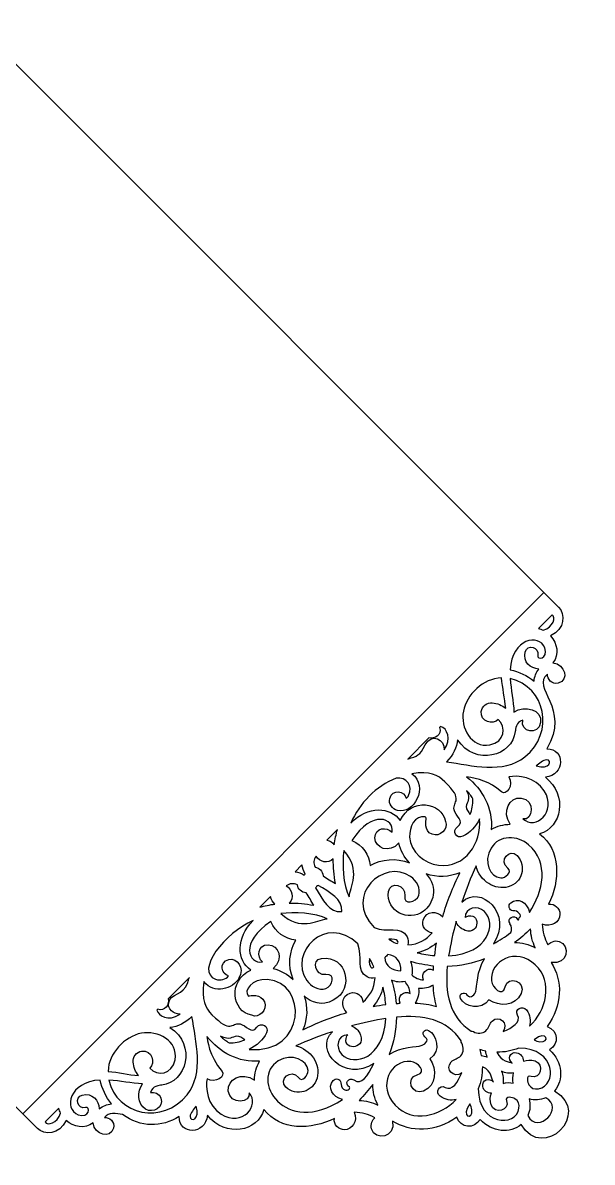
# Model space of a CAD drawing. Header units: millimetres. Extents: x -112 to 112, y -112 to 112.
# Drawn here: x 0 to 112, y -112.1 to 112 of the extents above; entities that cross this region are included whole.
import ezdxf
from ezdxf.lldxf.tags import DXFTag

# ---------------------------------------------------------------- set-up
doc = ezdxf.new("R2010")
doc.units = ezdxf.units.MM
doc.header["$MEASUREMENT"] = 0
doc.layers.add('layer 1', color=7, linetype='Continuous')
tags = doc.linetypes.add('New Line1', pattern=[0.2, 0.1, -0.1]).pattern_tags.tags
tags[6:7] = [DXFTag(74, 4), DXFTag(75, 0), DXFTag(340, '0'), DXFTag(46, 1.0), DXFTag(50, 0.0), DXFTag(44, 0.0), DXFTag(45, 0.0)]
tags[4:5] = [DXFTag(74, 4), DXFTag(75, 0), DXFTag(340, '0'), DXFTag(46, 1.0), DXFTag(50, 0.0), DXFTag(44, 0.0), DXFTag(45, 0.0)]

msp = doc.modelspace()

# ---------------------------------------------------------------- linework, layer by layer
at = {"layer": 'layer 1', "color": 196}
for points, knots in [([(104.6453, -98.0616), (106.4014, -95.9512), (106.2642, -92.3466), (103.6349, -89.9719), (103.6349, -89.9719), (105.6031, -88.8019), (105.3912, -86.1603), (103.1685, -85.3845), (103.1685, -85.3845), (106.2043, -81.3209), (106.2542, -76.272), (103.9543, -72.7846), (103.9543, -72.7846), (107.3143, -73.3907), (107.8557, -69.3822), (105.5158, -68.6338), (105.5158, -68.6338), (104.6527, -68.3594), (103.6225, -68.8658), (103.3306, -69.3024), (103.3306, -69.3024), (102.6471, -68.0451), (102.258, -66.7529), (102.2205, -65.2439), (102.2205, -65.2439), (103.9866, -65.9523), (105.6854, -64.8023), (105.6804, -63.3106), (105.6804, -63.3106), (105.6729, -62.1956), (104.7051, -61.1079), (103.4653, -61.3449), (103.4653, -61.3449), (105.6928, -56.7475), (105.9249, -50.6933), (101.6767, -47.4779), (101.6767, -47.4779), (106.0221, -46.2955), (107.3143, -39.9096), (102.8142, -36.3524), (102.8142, -36.3524), (106.7455, -35.9682), (106.7355, -30.7048), (103.0936, -30.7997), (103.0936, -30.7997), (107.9204, -22.7649), (99.8357, -18.7163), (103.2557, -16.0745), (103.2557, -16.0745), (103.1685, -17.0947), (104.0789, -18.1649), (105.3411, -17.8506), (105.3411, -17.8506), (107.5712, -17.2968), (106.7156, -14.1164), (104.3109, -13.8618), (104.3109, -13.8618), (105.6055, -12.188), (105.1465, -10.0078), (103.8518, -8.5635), (103.8518, -8.5635), (106.7252, -7.213), (106.7609, -4.2435), (105.4134, -2.896), (105.4134, -2.896), (105.4134, -2.896), (0.2281, 102.2897), (0.2281, 102.2897), (0.2281, 102.2897), (0.2281, 102.2897), (0.2289, 102.2904), (0.2289, 102.2904), (0.2289, 102.2904), (0.2289, 102.2904), (-2.8659, 105.3837), (-2.8659, 105.3837), (-2.8659, 105.3837), (-4.2134, 106.7312), (-7.1829, 106.6957), (-8.5334, 103.8221), (-8.5334, 103.8221), (-9.9777, 105.1168), (-12.1579, 105.5757), (-13.8317, 104.2811), (-13.8317, 104.2811), (-14.0862, 106.6858), (-17.2667, 107.5414), (-17.8205, 105.3113), (-17.8205, 105.3113), (-18.1348, 104.0491), (-17.0646, 103.1386), (-16.0444, 103.2259), (-16.0444, 103.2259), (-18.6862, 99.8059), (-22.7348, 107.8906), (-30.7696, 103.0638), (-30.7696, 103.0638), (-30.6748, 106.7057), (-35.9383, 106.7157), (-36.3224, 102.7843), (-36.3224, 102.7843), (-39.8795, 107.2844), (-46.2655, 105.9923), (-47.448, 101.6469), (-47.448, 101.6469), (-50.6633, 105.8951), (-56.7175, 105.663), (-61.315, 103.4355), (-61.315, 103.4355), (-61.0779, 104.6753), (-62.1656, 105.6431), (-63.2806, 105.6506), (-63.2806, 105.6506), (-64.7724, 105.6556), (-65.9224, 103.9568), (-65.2139, 102.1907), (-65.2139, 102.1907), (-66.7231, 102.2282), (-68.0153, 102.6173), (-69.2726, 103.3008), (-69.2726, 103.3008), (-68.836, 103.5927), (-68.3296, 104.6229), (-68.604, 105.4859), (-68.604, 105.4859), (-69.3524, 107.8257), (-73.3611, 107.2845), (-72.7548, 103.9243), (-72.7548, 103.9243), (-76.2422, 106.2242), (-81.2911, 106.1743), (-85.3547, 103.1385), (-85.3547, 103.1385), (-86.1305, 105.3612), (-88.7722, 105.5731), (-89.9421, 103.605), (-89.9421, 103.605), (-92.3169, 106.2343), (-95.9214, 106.3714), (-98.0318, 104.6153), (-98.0318, 104.6153), (-102.3907, 112.0051), (-112.0363, 102.3859), (-104.6298, 98.0173), (-104.6298, 98.0173), (-106.3859, 95.9069), (-106.2487, 92.3023), (-103.617, 89.9301), (-103.617, 89.9301), (-105.5852, 88.7601), (-105.3757, 86.1158), (-103.1507, 85.3425), (-103.1507, 85.3425), (-106.1889, 81.2765), (-106.2364, 76.23), (-103.9389, 72.7402), (-103.9389, 72.7402), (-107.299, 73.3463), (-107.8378, 69.3402), (-105.5005, 68.5894), (-105.5005, 68.5894), (-104.6374, 68.3149), (-103.6047, 68.8239), (-103.3154, 69.2579), (-103.3154, 69.2579), (-102.6295, 68.0032), (-102.2402, 66.7111), (-102.2027, 65.2019), (-102.2027, 65.2019), (-103.9688, 65.9103), (-105.6676, 64.7604), (-105.6627, 63.2686), (-105.6627, 63.2686), (-105.6577, 62.151), (-104.6899, 61.0634), (-103.45, 61.3005), (-103.45, 61.3005), (-105.6776, 56.7031), (-105.9071, 50.6513), (-101.6615, 47.4334), (-101.6615, 47.4334), (-106.0045, 46.2535), (-107.299, 39.865), (-102.799, 36.3079), (-102.799, 36.3079), (-106.7279, 35.9263), (-106.7203, 30.6604), (-103.0784, 30.7551), (-103.0784, 30.7551), (-105.1863, 27.2453), (-105.2561, 23.1643), (-102.6668, 19.6172), (-102.6668, 19.6172), (-102.3749, 18.3874), (-102.2252, 16.8157), (-103.238, 16.0326), (-103.238, 16.0326), (-103.1533, 17.0503), (-104.0613, 18.1229), (-105.3259, 17.8061), (-105.3259, 17.8061), (-107.5534, 17.2548), (-106.7003, 14.0718), (-104.2957, 13.8174), (-104.2957, 13.8174), (-105.5904, 12.1436), (-105.1313, 9.9634), (-103.8341, 8.5216), (-103.8341, 8.5216), (-106.7106, 7.1693), (-106.743, 4.1957), (-105.3907, 2.8491), (-105.3907, 2.8491), (-105.3907, 2.8491), (-102.3019, -0.2401), (-102.3019, -0.2401), (-102.3019, -0.2401), (-102.3019, -0.2401), (-102.3016, -0.2399), (-102.3016, -0.2399), (-102.3016, -0.2399), (-102.3016, -0.2399), (2.8789, -105.4203), (2.8789, -105.4203), (2.8789, -105.4203), (4.2255, -106.7725), (7.1989, -106.7405), (8.5514, -103.8638), (8.5514, -103.8638), (9.9932, -105.1609), (12.1734, -105.6199), (13.8472, -104.3253), (13.8472, -104.3253), (14.1016, -106.7301), (17.2846, -107.5831), (17.8359, -105.3556), (17.8359, -105.3556), (18.1527, -104.0908), (17.0801, -103.1828), (16.0624, -103.2677), (16.0624, -103.2677), (16.8455, -102.2549), (18.4172, -102.4045), (19.647, -102.6964), (19.647, -102.6964), (23.1941, -105.2858), (27.2752, -105.2159), (30.7849, -103.108), (30.7849, -103.108), (30.6902, -106.75), (35.9561, -106.7575), (36.3377, -102.8286), (36.3377, -102.8286), (39.8948, -107.3286), (46.2833, -106.0341), (47.4632, -101.6911), (47.4632, -101.6911), (50.6811, -105.9367), (56.7329, -105.7073), (61.3303, -103.4796), (61.3303, -103.4796), (61.0932, -104.7194), (62.181, -105.6872), (63.2984, -105.6923), (63.2984, -105.6923), (64.79, -105.6972), (65.9402, -103.9985), (65.2317, -102.2324), (65.2317, -102.2324), (66.7409, -102.2698), (68.033, -102.659), (69.2877, -103.3449), (69.2877, -103.3449), (68.8538, -103.6343), (68.3447, -104.667), (68.6192, -105.5302), (68.6192, -105.5302), (69.37, -107.8676), (73.3763, -107.3288), (72.77, -103.9686), (72.77, -103.9686), (76.2598, -106.2661), (81.3063, -106.2186), (85.3722, -103.1803), (85.3722, -103.1803), (86.1455, -105.4054), (88.7897, -105.6149), (89.9597, -103.6468), (89.9597, -103.6468), (92.3319, -106.2785), (95.9366, -106.4157), (98.0469, -104.6596), (98.0469, -104.6596), (102.4157, -112.066), (112.0354, -102.4206), (104.6453, -98.0616)], [0, 0, 0, 0, 0.01333333, 0.01333333, 0.01333333, 0.01333333, 0.02666667, 0.02666667, 0.02666667, 0.02666667, 0.04, 0.04, 0.04, 0.04, 0.05333333, 0.05333333, 0.05333333, 0.05333333, 0.06666667, 0.06666667, 0.06666667, 0.06666667, 0.08, 0.08, 0.08, 0.08, 0.09333333, 0.09333333, 0.09333333, 0.09333333, 0.10666667, 0.10666667, 0.10666667, 0.10666667, 0.12, 0.12, 0.12, 0.12, 0.13333333, 0.13333333, 0.13333333, 0.13333333, 0.14666667, 0.14666667, 0.14666667, 0.14666667, 0.16, 0.16, 0.16, 0.16, 0.17333333, 0.17333333, 0.17333333, 0.17333333, 0.18666667, 0.18666667, 0.18666667, 0.18666667, 0.2, 0.2, 0.2, 0.2, 0.21333333, 0.21333333, 0.21333333, 0.21333333, 0.22666667, 0.22666667, 0.22666667, 0.22666667, 0.24, 0.24, 0.24, 0.24, 0.25333333, 0.25333333, 0.25333333, 0.25333333, 0.26666667, 0.26666667, 0.26666667, 0.26666667, 0.28, 0.28, 0.28, 0.28, 0.29333333, 0.29333333, 0.29333333, 0.29333333, 0.30666667, 0.30666667, 0.30666667, 0.30666667, 0.32, 0.32, 0.32, 0.32, 0.33333333, 0.33333333, 0.33333333, 0.33333333, 0.34666667, 0.34666667, 0.34666667, 0.34666667, 0.36, 0.36, 0.36, 0.36, 0.37333333, 0.37333333, 0.37333333, 0.37333333, 0.38666667, 0.38666667, 0.38666667, 0.38666667, 0.4, 0.4, 0.4, 0.4, 0.41333333, 0.41333333, 0.41333333, 0.41333333, 0.42666667, 0.42666667, 0.42666667, 0.42666667, 0.44, 0.44, 0.44, 0.44, 0.45333333, 0.45333333, 0.45333333, 0.45333333, 0.46666667, 0.46666667, 0.46666667, 0.46666667, 0.48, 0.48, 0.48, 0.48, 0.49333333, 0.49333333, 0.49333333, 0.49333333, 0.50666667, 0.50666667, 0.50666667, 0.50666667, 0.52, 0.52, 0.52, 0.52, 0.53333333, 0.53333333, 0.53333333, 0.53333333, 0.54666667, 0.54666667, 0.54666667, 0.54666667, 0.56, 0.56, 0.56, 0.56, 0.57333333, 0.57333333, 0.57333333, 0.57333333, 0.58666667, 0.58666667, 0.58666667, 0.58666667, 0.6, 0.6, 0.6, 0.6, 0.61333333, 0.61333333, 0.61333333, 0.61333333, 0.62666667, 0.62666667, 0.62666667, 0.62666667, 0.64, 0.64, 0.64, 0.64, 0.65333333, 0.65333333, 0.65333333, 0.65333333, 0.66666667, 0.66666667, 0.66666667, 0.66666667, 0.68, 0.68, 0.68, 0.68, 0.69333333, 0.69333333, 0.69333333, 0.69333333, 0.70666667, 0.70666667, 0.70666667, 0.70666667, 0.72, 0.72, 0.72, 0.72, 0.73333333, 0.73333333, 0.73333333, 0.73333333, 0.74666667, 0.74666667, 0.74666667, 0.74666667, 0.76, 0.76, 0.76, 0.76, 0.77333333, 0.77333333, 0.77333333, 0.77333333, 0.78666667, 0.78666667, 0.78666667, 0.78666667, 0.8, 0.8, 0.8, 0.8, 0.81333333, 0.81333333, 0.81333333, 0.81333333, 0.82666667, 0.82666667, 0.82666667, 0.82666667, 0.84, 0.84, 0.84, 0.84, 0.85333333, 0.85333333, 0.85333333, 0.85333333, 0.86666667, 0.86666667, 0.86666667, 0.86666667, 0.88, 0.88, 0.88, 0.88, 0.89333333, 0.89333333, 0.89333333, 0.89333333, 0.90666667, 0.90666667, 0.90666667, 0.90666667, 0.92, 0.92, 0.92, 0.92, 0.93333333, 0.93333333, 0.93333333, 0.93333333, 0.94666667, 0.94666667, 0.94666667, 0.94666667, 0.96, 0.96, 0.96, 0.96, 0.97333333, 0.97333333, 0.97333333, 0.97333333, 1, 1, 1, 1]), ([(104.1464, -4.4024), (104.9428, -4.9091), (104.4007, -6.7852), (102.4078, -7.4581), (102.4078, -7.4581), (102.096, -7.3009), (101.7716, -7.1863), (101.4449, -7.104), (101.4449, -7.104), (101.4449, -7.104), (104.1464, -4.4024), (104.1464, -4.4024)], [0, 0, 0, 0, 0.25, 0.25, 0.25, 0.25, 0.5, 0.5, 0.5, 0.5, 1, 1, 1, 1]), ([(102.7046, -10.928), (103.5203, -13.0857), (101.0183, -13.4724), (101.3102, -12.3623), (101.3102, -12.3623), (101.7267, -10.7784), (99.2473, -10.1248), (98.8506, -11.7188), (98.8506, -11.7188), (98.3491, -13.7268), (99.8808, -14.9841), (101.5472, -15.0788), (101.5472, -15.0788), (100.9735, -15.7574), (100.6941, -16.5856), (100.6017, -17.4811), (100.6017, -17.4811), (99.2149, -16.3635), (97.5934, -15.5852), (95.8971, -15.226), (95.8971, -15.226), (96.2099, -9.0966), (101.6011, -8.0046), (102.7046, -10.928)], [0, 0, 0, 0, 0.14285714, 0.14285714, 0.14285714, 0.14285714, 0.28571429, 0.28571429, 0.28571429, 0.28571429, 0.42857143, 0.42857143, 0.42857143, 0.42857143, 0.57142857, 0.57142857, 0.57142857, 0.57142857, 0.71428571, 0.71428571, 0.71428571, 0.71428571, 1, 1, 1, 1]), ([(98.7957, -32.3436), (94.4603, -35.781), (88.3662, -34.0074), (83.377, -33.3089), (83.377, -33.3089), (84.7016, -32.0492), (85.4076, -30.4702), (85.5398, -28.976), (85.5398, -28.976), (88.9948, -34.2669), (96.3711, -32.2437), (96.8774, -27.337), (96.8774, -27.337), (97.0047, -26.9604), (96.9423, -25.4711), (98.3741, -25.1568), (98.3741, -25.1568), (97.797, -27.5019), (101.4671, -28.277), (101.8839, -25.5685), (101.8839, -25.5685), (102.2326, -23.128), (98.7645, -22.0193), (96.643, -23.5952), (96.643, -23.5952), (96.5507, -21.3825), (96.0469, -19.1923), (95.912, -16.9722), (95.912, -16.9722), (102.8587, -18.492), (104.7312, -27.6352), (98.7957, -32.3436)], [0, 0, 0, 0, 0.11111111, 0.11111111, 0.11111111, 0.11111111, 0.22222222, 0.22222222, 0.22222222, 0.22222222, 0.33333333, 0.33333333, 0.33333333, 0.33333333, 0.44444444, 0.44444444, 0.44444444, 0.44444444, 0.55555556, 0.55555556, 0.55555556, 0.55555556, 0.66666667, 0.66666667, 0.66666667, 0.66666667, 0.77777778, 0.77777778, 0.77777778, 0.77777778, 1, 1, 1, 1]), ([(94.1809, -16.8076), (94.3879, -18.8108), (94.847, -20.8063), (95.0165, -22.802), (95.0165, -22.802), (94.2856, -22.2109), (93.3802, -21.8193), (92.3624, -21.7244), (92.3624, -21.7244), (91.4045, -21.6347), (90.3419, -22.373), (90.207, -23.4106), (90.207, -23.4106), (89.9452, -25.4486), (92.542, -26.1795), (93.5497, -25.0021), (93.5497, -25.0021), (95.211, -26.4788), (94.8368, -29.4323), (91.9033, -29.9812), (91.9033, -29.9812), (88.1791, -30.6772), (86.0638, -26.5363), (86.6873, -23.3582), (86.6873, -23.3582), (87.3199, -20.1768), (90.551, -16.8998), (94.1809, -16.8076)], [0, 0, 0, 0, 0.125, 0.125, 0.125, 0.125, 0.25, 0.25, 0.25, 0.25, 0.375, 0.375, 0.375, 0.375, 0.5, 0.5, 0.5, 0.5, 0.625, 0.625, 0.625, 0.625, 0.75, 0.75, 0.75, 0.75, 1, 1, 1, 1]), ([(81.9876, -26.5612), (81.9876, -26.5612), (82.1722, -26.3766), (82.1722, -26.3766), (82.1722, -26.3766), (83.5691, -26.6859), (84.3399, -28.8636), (82.918, -30.9941), (82.918, -30.9941), (83.0331, -28.9123), (80.4591, -27.5697), (79.1937, -29.9937), (79.1937, -29.9937), (78.0245, -32.2333), (77.6734, -32.1182), (75.7489, -32.8001), (75.7489, -32.8001), (75.7489, -32.8001), (79.9097, -28.6393), (79.9097, -28.6393), (79.9097, -28.6393), (81.0246, -28.9099), (82.5014, -28.0244), (81.9876, -26.5612)], [0, 0, 0, 0, 0.14285714, 0.14285714, 0.14285714, 0.14285714, 0.28571429, 0.28571429, 0.28571429, 0.28571429, 0.42857143, 0.42857143, 0.42857143, 0.42857143, 0.57142857, 0.57142857, 0.57142857, 0.57142857, 0.71428571, 0.71428571, 0.71428571, 0.71428571, 1, 1, 1, 1]), ([(103.0538, -32.9446), (104.2511, -32.9346), (103.7148, -34.9926), (101.0007, -34.1445), (101.0007, -34.1445), (101.5671, -33.6981), (102.3752, -32.9497), (103.0538, -32.9446)], [0, 0, 0, 0, 0.33333333, 0.33333333, 0.33333333, 0.33333333, 1, 1, 1, 1]), ([(73.4689, -36.5368), (75.457, -36.2699), (76.8913, -38.1133), (75.9109, -39.9418), (75.9109, -39.9418), (75.7787, -40.1938), (75.629, -40.3584), (75.417, -40.5006), (75.417, -40.5006), (75.1824, -39.1437), (72.7054, -38.5225), (72.199, -40.5256), (72.199, -40.5256), (71.9221, -41.6057), (72.7005, -42.6184), (73.7256, -42.8953), (73.7256, -42.8953), (76.9077, -43.7462), (79.9631, -38.1918), (76.5394, -35.6662), (76.5394, -35.6662), (80.1589, -35.0949), (81.6956, -35.9131), (83.0451, -37.2477), (83.0451, -37.2477), (86.8942, -41.0468), (84.5592, -40.952), (84.8636, -42.7631), (84.8636, -42.7631), (85.0558, -43.9131), (87.0663, -45.0456), (85.5147, -46.0882), (85.5147, -46.0882), (84.3547, -46.8691), (85.3301, -48.6077), (86.5873, -47.9791), (86.5873, -47.9791), (87.9993, -47.2707), (89.1742, -46.0259), (89.8802, -44.5716), (89.8802, -44.5716), (90.2742, -49.2713), (87.1287, -54.2728), (81.7805, -53.6591), (81.7805, -53.6591), (79.0141, -53.3374), (76.3051, -51.0424), (76.118, -48.1462), (76.118, -48.1462), (75.9907, -46.1281), (77.1482, -43.8482), (79.1888, -44.1325), (79.1888, -44.1325), (79.2511, -44.2547), (79.3035, -44.3222), (79.3908, -44.4144), (79.3908, -44.4144), (79.4067, -44.8976), (78.7947, -46.8776), (80.5334, -47.5874), (80.5334, -47.5874), (82.0426, -48.2035), (83.8685, -46.5072), (83.1476, -45.068), (83.1476, -45.068), (82.4815, -41.1615), (76.3009, -40.2987), (74.2746, -44.8909), (74.2746, -44.8909), (72.3887, -42.102), (67.891, -41.8999), (64.5385, -45.3674), (64.5385, -45.3674), (66.2184, -41.4298), (69.5454, -38.1265), (73.4689, -36.5368)], [0, 0, 0, 0, 0.05, 0.05, 0.05, 0.05, 0.1, 0.1, 0.1, 0.1, 0.15, 0.15, 0.15, 0.15, 0.2, 0.2, 0.2, 0.2, 0.25, 0.25, 0.25, 0.25, 0.3, 0.3, 0.3, 0.3, 0.35, 0.35, 0.35, 0.35, 0.4, 0.4, 0.4, 0.4, 0.45, 0.45, 0.45, 0.45, 0.5, 0.5, 0.5, 0.5, 0.55, 0.55, 0.55, 0.55, 0.6, 0.6, 0.6, 0.6, 0.65, 0.65, 0.65, 0.65, 0.7, 0.7, 0.7, 0.7, 0.75, 0.75, 0.75, 0.75, 0.8, 0.8, 0.8, 0.8, 0.85, 0.85, 0.85, 0.85, 0.9, 0.9, 0.9, 0.9, 1, 1, 1, 1]), ([(102.6073, -39.0238), (105.1642, -43.212), (100.8562, -46.8267), (98.4041, -44.5341), (98.4041, -44.5341), (100.4097, -45.0281), (100.8811, -40.7749), (98.0525, -40.4456), (98.0525, -40.4456), (95.7749, -40.1787), (94.1784, -43.1472), (95.9022, -45.6094), (95.9022, -45.6094), (94.595, -45.6343), (93.3103, -45.951), (92.1779, -46.6095), (92.1779, -46.6095), (92.5022, -42.4836), (90.4667, -38.7368), (87.3335, -36.2623), (87.3335, -36.2623), (89.5433, -36.5982), (91.8213, -37.1705), (94.1809, -39.2332), (94.1809, -39.2332), (95.1039, -40.0365), (96.6456, -37.9261), (95.6328, -36.2897), (95.6328, -36.2897), (97.2716, -35.9231), (100.926, -36.27), (102.6073, -39.0238)], [0, 0, 0, 0, 0.11111111, 0.11111111, 0.11111111, 0.11111111, 0.22222222, 0.22222222, 0.22222222, 0.22222222, 0.33333333, 0.33333333, 0.33333333, 0.33333333, 0.44444444, 0.44444444, 0.44444444, 0.44444444, 0.55555556, 0.55555556, 0.55555556, 0.55555556, 0.66666667, 0.66666667, 0.66666667, 0.66666667, 0.77777778, 0.77777778, 0.77777778, 0.77777778, 1, 1, 1, 1]), ([(87.2859, -38.939), (87.7624, -39.4405), (88.1939, -39.9918), (88.5656, -40.6029), (88.5656, -40.6029), (88.5906, -41.7204), (88.4209, -42.7682), (87.9794, -43.6836), (87.9794, -43.6836), (87.6701, -43.1549), (87.2061, -42.6958), (87.2634, -42.1445), (87.2634, -42.1445), (87.3657, -41.1393), (88.174, -40.8099), (87.2859, -38.939)], [0, 0, 0, 0, 0.2, 0.2, 0.2, 0.2, 0.4, 0.4, 0.4, 0.4, 0.6, 0.6, 0.6, 0.6, 1, 1, 1, 1]), ([(68.37, -53.7091), (68.1305, -51.6237), (66.9058, -49.7004), (64.733, -48.8148), (64.733, -48.8148), (68.8191, -42.5437), (73.1645, -44.5044), (72.6581, -47.1511), (72.6581, -47.1511), (71.6753, -46.1084), (69.2856, -46.1632), (69.2905, -48.2986), (69.2905, -48.2986), (69.2954, -50.3091), (72.1218, -51.474), (73.9677, -49.2838), (73.9677, -49.2838), (74.322, -50.7406), (75.0778, -52.1301), (76.1005, -53.1977), (76.1005, -53.1977), (73.404, -52.1376), (70.6201, -52.4719), (68.37, -53.7091)], [0, 0, 0, 0, 0.14285714, 0.14285714, 0.14285714, 0.14285714, 0.28571429, 0.28571429, 0.28571429, 0.28571429, 0.42857143, 0.42857143, 0.42857143, 0.42857143, 0.57142857, 0.57142857, 0.57142857, 0.57142857, 0.71428571, 0.71428571, 0.71428571, 0.71428571, 1, 1, 1, 1]), ([(59.8163, -48.7326), (59.8163, -48.7326), (61.9166, -46.6322), (61.9166, -46.6322), (61.9166, -46.6322), (61.6397, -47.5926), (61.4278, -48.5929), (61.288, -49.6356), (61.288, -49.6356), (60.9513, -49.189), (60.4199, -48.8871), (59.8163, -48.7326)], [0, 0, 0, 0, 0.25, 0.25, 0.25, 0.25, 0.5, 0.5, 0.5, 0.5, 1, 1, 1, 1]), ([(99.5316, -49.633), (103.6001, -53.1529), (102.4053, -58.8528), (99.6987, -62.9413), (99.6987, -62.9413), (99.2897, -60.8858), (97.3214, -59.9155), (95.9968, -61.0555), (95.9968, -61.0555), (95.4679, -61.5095), (95.6226, -62.5671), (96.4283, -62.5997), (96.4283, -62.5997), (96.8999, -62.6171), (97.3713, -62.7393), (97.6781, -63.1259), (97.6781, -63.1259), (98.0273, -63.4553), (98.0323, -63.7595), (97.6831, -64.0389), (97.6831, -64.0389), (97.5858, -64.4405), (97.4661, -64.5303), (97.3214, -64.3009), (97.3214, -64.3009), (97.3214, -64.3009), (97.3214, -64.3009), (97.3189, -64.3033), (97.3189, -64.3033), (96.6854, -63.1659), (95.1463, -64.1312), (95.8721, -65.1516), (95.8721, -65.1516), (95.8672, -65.1516), (95.8646, -65.154), (95.8596, -65.159), (95.8596, -65.159), (96.2762, -65.7302), (96.2637, -66.3513), (95.9943, -66.9052), (95.9943, -66.9052), (94.9242, -67.7557), (93.7942, -68.4817), (92.6193, -69.0928), (92.6193, -69.0928), (96.5308, -63.3354), (90.0424, -57.2562), (86.3806, -60.9431), (86.3806, -60.9431), (87.1863, -58.506), (88.1269, -56.1187), (89.1745, -53.7689), (89.1745, -53.7689), (89.9509, -56.871), (92.9351, -58.6079), (95.4956, -57.9149), (95.4956, -57.9149), (98.2545, -57.1665), (99.1926, -53.8538), (97.2867, -51.7784), (97.2867, -51.7784), (95.8, -50.157), (93.5175, -52.8534), (95.4109, -54.2429), (95.4109, -54.2429), (96.4636, -55.0162), (94.8571, -56.2137), (94.0439, -56.1588), (94.0439, -56.1588), (91.9585, -56.0241), (90.5191, -52.9783), (92.1331, -50.2867), (92.1331, -50.2867), (93.7167, -47.645), (97.3963, -47.7871), (99.5316, -49.633)], [0, 0, 0, 0, 0.05, 0.05, 0.05, 0.05, 0.1, 0.1, 0.1, 0.1, 0.15, 0.15, 0.15, 0.15, 0.2, 0.2, 0.2, 0.2, 0.25, 0.25, 0.25, 0.25, 0.3, 0.3, 0.3, 0.3, 0.35, 0.35, 0.35, 0.35, 0.4, 0.4, 0.4, 0.4, 0.45, 0.45, 0.45, 0.45, 0.5, 0.5, 0.5, 0.5, 0.55, 0.55, 0.55, 0.55, 0.6, 0.6, 0.6, 0.6, 0.65, 0.65, 0.65, 0.65, 0.7, 0.7, 0.7, 0.7, 0.75, 0.75, 0.75, 0.75, 0.8, 0.8, 0.8, 0.8, 0.85, 0.85, 0.85, 0.85, 0.9, 0.9, 0.9, 0.9, 1, 1, 1, 1]), ([(63.1415, -50.7805), (66.7335, -54.7319), (64.3638, -57.9947), (64.2092, -59.8855), (64.2092, -59.8855), (62.9794, -57.6379), (62.8521, -53.3349), (63.1415, -50.7805)], [0, 0, 0, 0, 0.33333333, 0.33333333, 0.33333333, 0.33333333, 1, 1, 1, 1]), ([(55.5931, -55.3953), (55.4758, -55.5276), (55.5132, -55.4901), (55.3835, -55.6049), (55.3835, -55.6049), (54.8247, -55.2656), (54.2161, -55.0461), (53.5975, -54.9513), (53.5975, -54.9513), (53.5975, -54.9513), (54.937, -53.6118), (54.937, -53.6118), (54.937, -53.6118), (55.0344, -54.228), (55.2514, -54.8392), (55.5931, -55.3953)], [0, 0, 0, 0, 0.2, 0.2, 0.2, 0.2, 0.4, 0.4, 0.4, 0.4, 0.6, 0.6, 0.6, 0.6, 1, 1, 1, 1]), ([(61.0885, -52.4045), (61.0735, -54.0259), (61.2232, -55.6524), (61.5175, -57.2539), (61.5175, -57.2539), (60.7043, -56.76), (59.8412, -56.316), (59.0803, -55.7547), (59.0803, -55.7547), (59.0154, -54.8467), (58.3119, -54.1483), (57.5262, -54.041), (57.5262, -54.041), (57.1396, -53.2552), (57.1969, -52.5344), (57.7258, -51.8557), (57.7258, -51.8557), (58.3071, -52.9906), (60.1356, -53.5369), (61.0885, -52.4045)], [0, 0, 0, 0, 0.16666667, 0.16666667, 0.16666667, 0.16666667, 0.33333333, 0.33333333, 0.33333333, 0.33333333, 0.5, 0.5, 0.5, 0.5, 0.66666667, 0.66666667, 0.66666667, 0.66666667, 1, 1, 1, 1]), ([(78.7821, -64.4106), (78.3406, -65.7651), (79.4457, -66.8651), (80.5582, -66.9449), (80.5582, -66.9449), (79.3159, -68.282), (78.0262, -69.2424), (75.7762, -69.3173), (75.7762, -69.3173), (75.9334, -68.8158), (75.8935, -68.2572), (75.6141, -67.7432), (75.6141, -67.7432), (74.3792, -65.4558), (71.7425, -66.9899), (69.1108, -65.9347), (69.1108, -65.9347), (63.0093, -59.5289), (71.0666, -52.2598), (76.3174, -55.8993), (76.3174, -55.8993), (77.425, -56.6677), (78.3979, -58.2391), (77.904, -59.621), (77.904, -59.621), (77.4326, -60.9456), (74.8657, -61.6416), (75.1601, -59.6509), (75.1601, -59.6509), (75.4694, -57.5556), (72.234, -56.7199), (71.962, -58.8129), (71.962, -58.8129), (71.4331, -62.8989), (75.9533, -64.7398), (78.7696, -62.7716), (78.7696, -62.7716), (80.7881, -61.2803), (81.8584, -58.0549), (79.3533, -55.353), (79.3533, -55.353), (81.531, -56.1586), (83.9058, -56.009), (86.0187, -55.1284), (86.0187, -55.1284), (84.6417, -57.8873), (83.4892, -60.806), (82.6187, -63.7968), (82.6187, -63.7968), (81.5294, -62.6281), (79.3906, -62.5358), (78.7821, -64.4106)], [0, 0, 0, 0, 0.07142857, 0.07142857, 0.07142857, 0.07142857, 0.14285714, 0.14285714, 0.14285714, 0.14285714, 0.21428571, 0.21428571, 0.21428571, 0.21428571, 0.28571429, 0.28571429, 0.28571429, 0.28571429, 0.35714286, 0.35714286, 0.35714286, 0.35714286, 0.42857143, 0.42857143, 0.42857143, 0.42857143, 0.5, 0.5, 0.5, 0.5, 0.57142857, 0.57142857, 0.57142857, 0.57142857, 0.64285714, 0.64285714, 0.64285714, 0.64285714, 0.71428571, 0.71428571, 0.71428571, 0.71428571, 0.78571429, 0.78571429, 0.78571429, 0.78571429, 0.85714286, 0.85714286, 0.85714286, 0.85714286, 1, 1, 1, 1]), ([(51.8439, -57.7377), (52.5224, -57.2089), (53.2407, -57.1539), (54.0291, -57.5381), (54.0291, -57.5381), (54.1339, -58.3264), (54.8348, -59.0274), (55.7428, -59.0921), (55.7428, -59.0921), (56.3016, -59.8554), (56.7481, -60.7161), (57.242, -61.5294), (57.242, -61.5294), (55.6405, -61.235), (54.014, -61.0854), (52.3928, -61.1003), (52.3928, -61.1003), (53.5252, -60.1475), (52.9789, -58.319), (51.8439, -57.7377)], [0, 0, 0, 0, 0.16666667, 0.16666667, 0.16666667, 0.16666667, 0.33333333, 0.33333333, 0.33333333, 0.33333333, 0.5, 0.5, 0.5, 0.5, 0.66666667, 0.66666667, 0.66666667, 0.66666667, 1, 1, 1, 1]), ([(57.6111, -58.1269), (57.6809, -58.0272), (57.7034, -58.0147), (57.8058, -57.8176), (57.8058, -57.8176), (58.0027, -57.7154), (58.0127, -57.6954), (58.1151, -57.623), (58.1151, -57.623), (60.3352, -58.995), (63.0692, -60.3171), (62.7474, -62.7592), (62.7474, -62.7592), (60.3053, -63.0809), (58.9832, -60.347), (57.6111, -58.1269)], [0, 0, 0, 0, 0.2, 0.2, 0.2, 0.2, 0.4, 0.4, 0.4, 0.4, 0.6, 0.6, 0.6, 0.6, 1, 1, 1, 1]), ([(49.6238, -61.2999), (48.5835, -61.4371), (47.5832, -61.6491), (46.6228, -61.926), (46.6228, -61.926), (46.6228, -61.926), (48.7182, -59.8306), (48.7182, -59.8306), (48.7182, -59.8306), (48.8754, -60.4318), (49.1772, -60.9632), (49.6238, -61.2999)], [0, 0, 0, 0, 0.25, 0.25, 0.25, 0.25, 0.5, 0.5, 0.5, 0.5, 1, 1, 1, 1]), ([(87.2187, -63.7969), (87.1464, -63.8293), (87.0765, -63.8792), (87.0117, -63.9392), (87.0117, -63.9392), (87.0291, -61.961), (89.4463, -61.4347), (90.8407, -62.7792), (90.8407, -62.7792), (93.2903, -65.144), (91.629, -71.0809), (83.7913, -71.4602), (83.7913, -71.4602), (84.118, -69.3723), (84.7217, -66.7031), (85.2581, -64.6851), (85.2581, -64.6851), (85.49, -65.4559), (86.0589, -66.1194), (87.0641, -66.4761), (87.0641, -66.4761), (90.03, -67.5312), (90.1098, -62.5221), (87.2187, -63.7969)], [0, 0, 0, 0, 0.14285714, 0.14285714, 0.14285714, 0.14285714, 0.28571429, 0.28571429, 0.28571429, 0.28571429, 0.42857143, 0.42857143, 0.42857143, 0.42857143, 0.57142857, 0.57142857, 0.57142857, 0.57142857, 0.71428571, 0.71428571, 0.71428571, 0.71428571, 1, 1, 1, 1]), ([(47.9674, -86.5992), (48.596, -85.342), (46.8547, -84.3692), (46.0765, -85.5266), (46.0765, -85.5266), (45.0313, -87.0806), (43.9012, -85.0675), (42.7514, -84.8755), (42.7514, -84.8755), (40.9403, -84.5711), (41.0326, -86.9085), (37.2335, -83.0594), (37.2335, -83.0594), (35.9064, -81.7124), (35.0807, -80.1733), (35.6545, -76.5512), (35.6545, -76.5512), (37.6183, -79.2195), (41.3746, -77.9205), (42.5318, -75.8952), (42.5318, -75.8952), (43.7664, -73.8481), (42.1742, -71.7852), (40.5137, -72.2107), (40.5137, -72.2107), (38.5081, -72.7196), (39.1317, -75.1941), (40.4863, -75.4312), (40.4863, -75.4312), (40.0423, -76.0897), (38.8473, -76.4514), (37.9395, -76.0921), (37.9395, -76.0921), (33.8032, -74.4513), (39.8157, -66.9117), (45.3532, -64.5526), (45.3532, -64.5526), (41.8882, -67.9027), (42.0904, -72.4003), (44.8792, -74.2863), (44.8792, -74.2863), (40.2912, -76.3106), (41.1455, -82.4915), (45.0538, -83.1618), (45.0538, -83.1618), (46.4956, -83.8801), (48.1919, -82.0542), (47.5733, -80.5475), (47.5733, -80.5475), (46.9123, -78.9234), (44.732, -79.2278), (44.4004, -79.4049), (44.4004, -79.4049), (43.3552, -78.3847), (45.0863, -75.9351), (48.1321, -76.1321), (48.1321, -76.1321), (56.0672, -76.6434), (55.9, -90.8448), (44.56, -89.8918), (44.56, -89.8918), (46.0142, -89.1861), (47.2589, -88.0111), (47.9674, -86.5992)], [0, 0, 0, 0, 0.05882353, 0.05882353, 0.05882353, 0.05882353, 0.11764706, 0.11764706, 0.11764706, 0.11764706, 0.17647059, 0.17647059, 0.17647059, 0.17647059, 0.23529412, 0.23529412, 0.23529412, 0.23529412, 0.29411765, 0.29411765, 0.29411765, 0.29411765, 0.35294118, 0.35294118, 0.35294118, 0.35294118, 0.41176471, 0.41176471, 0.41176471, 0.41176471, 0.47058824, 0.47058824, 0.47058824, 0.47058824, 0.52941176, 0.52941176, 0.52941176, 0.52941176, 0.58823529, 0.58823529, 0.58823529, 0.58823529, 0.64705882, 0.64705882, 0.64705882, 0.64705882, 0.70588235, 0.70588235, 0.70588235, 0.70588235, 0.76470588, 0.76470588, 0.76470588, 0.76470588, 0.82352941, 0.82352941, 0.82352941, 0.82352941, 0.88235294, 0.88235294, 0.88235294, 0.88235294, 1, 1, 1, 1]), ([(48.2842, -69.3048), (46.1489, -69.2999), (46.094, -71.6895), (47.1392, -72.67), (47.1392, -72.67), (44.4976, -73.1764), (42.5269, -68.8308), (48.8031, -64.7449), (48.8031, -64.7449), (49.6886, -66.9177), (51.6119, -68.1424), (53.6949, -68.3845), (53.6949, -68.3845), (52.4626, -70.6245), (52.1209, -73.4058), (53.1835, -76.1149), (53.1835, -76.1149), (52.1159, -75.0923), (50.7289, -74.3339), (49.2696, -73.9822), (49.2696, -73.9822), (51.46, -72.1374), (50.3025, -69.3124), (48.2842, -69.3048)], [0, 0, 0, 0, 0.14285714, 0.14285714, 0.14285714, 0.14285714, 0.28571429, 0.28571429, 0.28571429, 0.28571429, 0.42857143, 0.42857143, 0.42857143, 0.42857143, 0.57142857, 0.57142857, 0.57142857, 0.57142857, 0.71428571, 0.71428571, 0.71428571, 0.71428571, 1, 1, 1, 1]), ([(59.8738, -64.2209), (57.6412, -64.4031), (54.7624, -66.7828), (50.7688, -63.1532), (50.7688, -63.1532), (53.323, -62.864), (57.6262, -62.9911), (59.8738, -64.2209)], [0, 0, 0, 0, 0.33333333, 0.33333333, 0.33333333, 0.33333333, 1, 1, 1, 1]), ([(63.7851, -82.6305), (60.7916, -83.5036), (57.8731, -84.6562), (55.1166, -86.0305), (55.1166, -86.0305), (55.9947, -83.9201), (56.1468, -81.5428), (55.3386, -79.3676), (55.3386, -79.3676), (56.8478, -80.762), (58.8559, -81.3782), (61.0784, -80.2283), (61.0784, -80.2283), (65.3776, -78.0157), (63.7174, -71.3409), (58.7985, -71.9763), (58.7985, -71.9763), (56.708, -72.2457), (57.5438, -75.4811), (59.6392, -75.1718), (59.6392, -75.1718), (61.6298, -74.8774), (60.9339, -77.4443), (59.6093, -77.9157), (59.6093, -77.9157), (58.2274, -78.4096), (56.6558, -77.4367), (55.8876, -76.3292), (55.8876, -76.3292), (52.1632, -70.9586), (59.6068, -63.1107), (65.9204, -69.1251), (65.9204, -69.1251), (66.9756, -71.7569), (65.4414, -74.3935), (67.7289, -75.6283), (67.7289, -75.6283), (68.2453, -75.9052), (68.8041, -75.9451), (69.303, -75.7904), (69.303, -75.7904), (69.2281, -78.0604), (68.2553, -79.3375), (66.9332, -80.5699), (66.9332, -80.5699), (66.8509, -79.4599), (65.7509, -78.3548), (64.3987, -78.7938), (64.3987, -78.7938), (62.5588, -79.3812), (62.5878, -81.5128), (63.7851, -82.6305)], [0, 0, 0, 0, 0.07142857, 0.07142857, 0.07142857, 0.07142857, 0.14285714, 0.14285714, 0.14285714, 0.14285714, 0.21428571, 0.21428571, 0.21428571, 0.21428571, 0.28571429, 0.28571429, 0.28571429, 0.28571429, 0.35714286, 0.35714286, 0.35714286, 0.35714286, 0.42857143, 0.42857143, 0.42857143, 0.42857143, 0.5, 0.5, 0.5, 0.5, 0.57142857, 0.57142857, 0.57142857, 0.57142857, 0.64285714, 0.64285714, 0.64285714, 0.64285714, 0.71428571, 0.71428571, 0.71428571, 0.71428571, 0.78571429, 0.78571429, 0.78571429, 0.78571429, 0.85714286, 0.85714286, 0.85714286, 0.85714286, 1, 1, 1, 1]), ([(99.8908, -66.1716), (99.9656, -67.4839), (100.2724, -68.7685), (100.8263, -69.8909), (100.8263, -69.8909), (99.5416, -69.1949), (98.1346, -68.8558), (96.7527, -68.8807), (96.7527, -68.8807), (97.8603, -68.0675), (98.9079, -67.1595), (99.8908, -66.1716)], [0, 0, 0, 0, 0.25, 0.25, 0.25, 0.25, 0.5, 0.5, 0.5, 0.5, 1, 1, 1, 1]), ([(72.0121, -68.2022), (73.9004, -68.0744), (74.0638, -68.815), (73.6361, -69.0578), (73.6361, -69.0578), (73.2369, -68.953), (73.1246, -68.8907), (72.0121, -68.2022)], [0, 0, 0, 0, 0.33333333, 0.33333333, 0.33333333, 0.33333333, 1, 1, 1, 1]), ([(81.4038, -68.973), (81.2591, -69.7912), (81.1445, -70.6095), (81.0446, -71.4277), (81.0446, -71.4277), (79.8922, -71.338), (78.7471, -71.1558), (77.6197, -70.8863), (77.6197, -70.8863), (79.059, -70.5396), (80.3312, -69.881), (81.4038, -68.973)], [0, 0, 0, 0, 0.25, 0.25, 0.25, 0.25, 0.5, 0.5, 0.5, 0.5, 1, 1, 1, 1]), ([(71.2187, -71.8143), (71.3884, -71.7194), (71.7202, -71.3778), (71.8025, -71.2306), (71.8025, -71.2306), (73.5361, -71.3528), (74.4068, -72.7023), (74.3992, -74.4111), (74.3992, -74.4111), (72.6906, -74.4185), (71.3411, -73.553), (71.2187, -71.8143)], [0, 0, 0, 0, 0.25, 0.25, 0.25, 0.25, 0.5, 0.5, 0.5, 0.5, 1, 1, 1, 1]), ([(89.1244, -78.4098), (88.9848, -78.8589), (88.2064, -80.2307), (87.3932, -79.1233), (87.3932, -79.1233), (86.847, -78.3874), (85.6944, -78.9911), (86.1259, -79.8418), (86.1259, -79.8418), (86.9592, -81.4732), (90.1745, -82.3887), (91.7261, -80.1036), (91.7261, -80.1036), (93.7192, -81.5579), (96.9796, -81.3958), (98.0546, -78.8838), (98.0546, -78.8838), (99.0748, -76.4965), (95.4229, -75.2393), (94.8766, -77.5916), (94.8766, -77.5916), (94.3827, -79.7169), (92.3421, -77.6964), (92.2199, -76.3717), (92.2199, -76.3717), (91.8582, -72.4279), (97.0942, -69.6913), (100.8385, -73.256), (100.8385, -73.256), (104.4431, -76.6861), (103.0062, -82.2289), (99.7084, -85.302), (99.7084, -85.302), (99.9878, -84.2694), (99.8207, -83.1094), (99.0873, -82.1265), (99.0873, -82.1265), (98.334, -81.1137), (96.6652, -81.9643), (97.3311, -83.1243), (97.3311, -83.1243), (98.1268, -84.5039), (96.256, -85.6713), (94.5073, -86.3921), (94.5073, -86.3921), (95.6522, -84.7482), (93.7141, -83.0195), (92.3396, -84.3042), (92.3396, -84.3042), (91.771, -84.8329), (91.721, -85.6812), (91.1248, -86.1976), (91.1248, -86.1976), (90.4214, -86.8012), (89.441, -86.8186), (88.6576, -86.3847), (88.6576, -86.3847), (88.5004, -86.2973), (88.3483, -86.2649), (88.2086, -86.2699), (88.2086, -86.2699), (83.918, -83.5708), (83.0349, -78.6067), (83.5215, -73.5553), (83.5215, -73.5553), (86.1158, -73.4755), (88.5229, -72.9742), (90.8403, -72.1036), (90.8403, -72.1036), (89.3265, -74.3911), (89.3614, -77.6389), (89.1244, -78.4098)], [0, 0, 0, 0, 0.05263158, 0.05263158, 0.05263158, 0.05263158, 0.10526316, 0.10526316, 0.10526316, 0.10526316, 0.15789474, 0.15789474, 0.15789474, 0.15789474, 0.21052632, 0.21052632, 0.21052632, 0.21052632, 0.26315789, 0.26315789, 0.26315789, 0.26315789, 0.31578947, 0.31578947, 0.31578947, 0.31578947, 0.36842105, 0.36842105, 0.36842105, 0.36842105, 0.42105263, 0.42105263, 0.42105263, 0.42105263, 0.47368421, 0.47368421, 0.47368421, 0.47368421, 0.52631579, 0.52631579, 0.52631579, 0.52631579, 0.57894737, 0.57894737, 0.57894737, 0.57894737, 0.63157895, 0.63157895, 0.63157895, 0.63157895, 0.68421053, 0.68421053, 0.68421053, 0.68421053, 0.73684211, 0.73684211, 0.73684211, 0.73684211, 0.78947368, 0.78947368, 0.78947368, 0.78947368, 0.84210526, 0.84210526, 0.84210526, 0.84210526, 0.89473684, 0.89473684, 0.89473684, 0.89473684, 1, 1, 1, 1]), ([(69.0461, -73.6478), (68.7992, -74.0826), (68.0613, -73.8983), (68.1878, -72.0264), (68.1878, -72.0264), (68.8789, -73.1363), (68.9413, -73.2486), (69.0461, -73.6478)], [0, 0, 0, 0, 0.33333333, 0.33333333, 0.33333333, 0.33333333, 1, 1, 1, 1]), ([(78.8545, -76.2022), (77.9115, -76.2171), (77.1607, -75.7258), (76.527, -75.2219), (76.527, -75.2219), (76.7116, -74.3337), (76.6069, -73.4208), (76.2775, -72.5877), (76.2775, -72.5877), (77.7593, -73.0367), (79.2859, -73.341), (80.8426, -73.4807), (80.8426, -73.4807), (80.8225, -73.7452), (80.7976, -74.0096), (80.7852, -74.2716), (80.7852, -74.2716), (79.4408, -73.5854), (78.2159, -75.0297), (78.8545, -76.2022)], [0, 0, 0, 0, 0.16666667, 0.16666667, 0.16666667, 0.16666667, 0.33333333, 0.33333333, 0.33333333, 0.33333333, 0.5, 0.5, 0.5, 0.5, 0.66666667, 0.66666667, 0.66666667, 0.66666667, 1, 1, 1, 1]), ([(26.3823, -82.1665), (26.3823, -82.1665), (26.5494, -81.9995), (26.5494, -81.9995), (26.5494, -81.9995), (27.9914, -82.5093), (28.8976, -81.0676), (28.6274, -79.9214), (28.6274, -79.9214), (28.6274, -79.9214), (32.7882, -75.7606), (32.7882, -75.7606), (32.7882, -75.7606), (32.6735, -76.08), (32.5637, -76.3993), (32.4615, -76.726), (32.4615, -76.726), (31.622, -79.3661), (29.0965, -78.7766), (28.7197, -80.6475), (28.7197, -80.6475), (28.4702, -81.8648), (29.5903, -83.0047), (30.9822, -82.93), (30.9822, -82.93), (28.5018, -84.5878), (26.7057, -83.1578), (26.3823, -82.1665)], [0, 0, 0, 0, 0.125, 0.125, 0.125, 0.125, 0.25, 0.25, 0.25, 0.25, 0.375, 0.375, 0.375, 0.375, 0.5, 0.5, 0.5, 0.5, 0.625, 0.625, 0.625, 0.625, 0.75, 0.75, 0.75, 0.75, 1, 1, 1, 1]), ([(71.4158, -81.0565), (70.5976, -81.1562), (69.7793, -81.271), (68.9587, -81.4182), (68.9587, -81.4182), (69.8667, -80.3456), (70.5277, -79.0709), (70.8744, -77.6315), (70.8744, -77.6315), (71.144, -78.759), (71.326, -79.904), (71.4158, -81.0565)], [0, 0, 0, 0, 0.25, 0.25, 0.25, 0.25, 0.5, 0.5, 0.5, 0.5, 1, 1, 1, 1]), ([(74.2596, -80.7971), (73.9953, -80.812), (73.7308, -80.837), (73.4689, -80.8544), (73.4689, -80.8544), (73.3292, -79.2978), (73.0249, -77.7712), (72.5733, -76.2919), (72.5733, -76.2919), (73.4091, -76.6186), (74.3195, -76.726), (75.21, -76.5389), (75.21, -76.5389), (75.7138, -77.1726), (76.2028, -77.9259), (76.1903, -78.8663), (76.1903, -78.8663), (75.0154, -78.2302), (73.5737, -79.4525), (74.2596, -80.7971)], [0, 0, 0, 0, 0.16666667, 0.16666667, 0.16666667, 0.16666667, 0.33333333, 0.33333333, 0.33333333, 0.33333333, 0.5, 0.5, 0.5, 0.5, 0.66666667, 0.66666667, 0.66666667, 0.66666667, 1, 1, 1, 1]), ([(77.8741, -77.886), (78.8894, -78.0231), (80.0343, -77.7214), (80.7478, -77.2275), (80.7478, -77.2275), (80.8127, -78.6593), (81.0172, -80.0762), (81.4188, -81.4306), (81.4188, -81.4306), (80.0617, -81.0315), (78.6448, -80.827), (77.2154, -80.7596), (77.2154, -80.7596), (77.707, -80.0487), (78.0088, -78.9037), (77.8741, -77.886)], [0, 0, 0, 0, 0.2, 0.2, 0.2, 0.2, 0.4, 0.4, 0.4, 0.4, 0.6, 0.6, 0.6, 0.6, 1, 1, 1, 1]), ([(16.9605, -95.9237), (19.1806, -96.0584), (21.3708, -96.5624), (23.5835, -96.6547), (23.5835, -96.6547), (22.4884, -98.1289), (22.5807, -100.6808), (24.1772, -101.6338), (24.1772, -101.6338), (25.6493, -102.5125), (27.7752, -101.2518), (27.173, -99.4811), (27.173, -99.4811), (26.8437, -98.5083), (25.9232, -98.1964), (25.1425, -98.3884), (25.1425, -98.3884), (25.4593, -96.9541), (26.946, -97.0189), (27.3253, -96.8892), (27.3253, -96.8892), (27.3278, -96.8917), (27.3302, -96.8892), (27.3353, -96.8892), (27.3353, -96.8892), (32.1747, -96.4153), (34.2925, -89.034), (28.9618, -85.5542), (28.9618, -85.5542), (30.4585, -85.4195), (32.0375, -84.7135), (33.2947, -83.3914), (33.2947, -83.3914), (33.9932, -88.3804), (35.7693, -94.472), (32.3294, -98.8101), (32.3294, -98.8101), (27.6291, -104.7416), (18.4884, -102.8876), (16.9605, -95.9237)], [0, 0, 0, 0, 0.09090909, 0.09090909, 0.09090909, 0.09090909, 0.18181818, 0.18181818, 0.18181818, 0.18181818, 0.27272727, 0.27272727, 0.27272727, 0.27272727, 0.36363636, 0.36363636, 0.36363636, 0.36363636, 0.45454545, 0.45454545, 0.45454545, 0.45454545, 0.54545455, 0.54545455, 0.54545455, 0.54545455, 0.63636364, 0.63636364, 0.63636364, 0.63636364, 0.72727273, 0.72727273, 0.72727273, 0.72727273, 0.81818182, 0.81818182, 0.81818182, 0.81818182, 1, 1, 1, 1]), ([(66.4643, -87.0757), (66.1075, -86.0704), (65.4441, -85.5016), (64.6707, -85.2721), (64.6707, -85.2721), (66.6888, -84.7358), (69.358, -84.1322), (71.4483, -83.8029), (71.4483, -83.8029), (71.0717, -91.6033), (65.1522, -93.3269), (62.7675, -90.8523), (62.7675, -90.8523), (61.4229, -89.4579), (61.9493, -87.0407), (63.925, -87.0258), (63.925, -87.0258), (63.865, -87.0906), (63.8153, -87.1605), (63.7827, -87.2327), (63.7827, -87.2327), (62.5104, -90.1215), (67.5195, -90.0417), (66.4643, -87.0757)], [0, 0, 0, 0, 0.14285714, 0.14285714, 0.14285714, 0.14285714, 0.28571429, 0.28571429, 0.28571429, 0.28571429, 0.42857143, 0.42857143, 0.42857143, 0.42857143, 0.57142857, 0.57142857, 0.57142857, 0.57142857, 0.71428571, 0.71428571, 0.71428571, 0.71428571, 1, 1, 1, 1]), ([(73.2443, -100.8505), (69.6771, -97.1087), (72.4137, -91.8727), (76.3575, -92.2344), (76.3575, -92.2344), (77.6821, -92.3566), (79.7051, -94.3947), (77.5797, -94.8886), (77.5797, -94.8886), (75.2274, -95.4348), (76.4846, -99.0868), (78.872, -98.0665), (78.872, -98.0665), (81.3839, -96.9914), (81.5461, -93.7311), (80.0893, -91.7404), (80.0893, -91.7404), (82.3767, -90.1864), (81.4613, -86.9709), (79.8273, -86.1402), (79.8273, -86.1402), (78.9767, -85.7086), (78.373, -86.8612), (79.1113, -87.405), (79.1113, -87.405), (80.2588, -88.2531), (78.7821, -89.0164), (78.3979, -89.1361), (78.3979, -89.1361), (77.6096, -89.3806), (74.3943, -89.3282), (72.0917, -90.8523), (72.0917, -90.8523), (72.9598, -88.5374), (73.4638, -86.1276), (73.5436, -83.5333), (73.5436, -83.5333), (78.5926, -83.0494), (83.5566, -83.9325), (86.2581, -88.2206), (86.2581, -88.2206), (86.2506, -88.3628), (86.2831, -88.5149), (86.3703, -88.6721), (86.3703, -88.6721), (86.8045, -89.4555), (86.7894, -90.4333), (86.1832, -91.1391), (86.1832, -91.1391), (85.6693, -91.7329), (84.8212, -91.7827), (84.2899, -92.354), (84.2899, -92.354), (83.0077, -93.726), (84.7338, -95.6667), (86.3802, -94.5192), (86.3802, -94.5192), (85.6568, -96.2704), (84.4919, -98.1388), (83.1125, -97.343), (83.1125, -97.343), (81.9525, -96.6769), (81.1019, -98.3457), (82.1121, -99.1017), (82.1121, -99.1017), (83.0949, -99.8351), (84.2573, -99.9997), (85.29, -99.7204), (85.29, -99.7204), (82.2171, -103.0182), (76.6743, -104.455), (73.2443, -100.8505)], [0, 0, 0, 0, 0.05263158, 0.05263158, 0.05263158, 0.05263158, 0.10526316, 0.10526316, 0.10526316, 0.10526316, 0.15789474, 0.15789474, 0.15789474, 0.15789474, 0.21052632, 0.21052632, 0.21052632, 0.21052632, 0.26315789, 0.26315789, 0.26315789, 0.26315789, 0.31578947, 0.31578947, 0.31578947, 0.31578947, 0.36842105, 0.36842105, 0.36842105, 0.36842105, 0.42105263, 0.42105263, 0.42105263, 0.42105263, 0.47368421, 0.47368421, 0.47368421, 0.47368421, 0.52631579, 0.52631579, 0.52631579, 0.52631579, 0.57894737, 0.57894737, 0.57894737, 0.57894737, 0.63157895, 0.63157895, 0.63157895, 0.63157895, 0.68421053, 0.68421053, 0.68421053, 0.68421053, 0.73684211, 0.73684211, 0.73684211, 0.73684211, 0.78947368, 0.78947368, 0.78947368, 0.78947368, 0.84210526, 0.84210526, 0.84210526, 0.84210526, 0.89473684, 0.89473684, 0.89473684, 0.89473684, 1, 1, 1, 1]), ([(23.3465, -86.699), (26.5219, -86.078), (30.6629, -88.1933), (29.9695, -91.915), (29.9695, -91.915), (29.4207, -94.8487), (26.4672, -95.2229), (24.9904, -93.5615), (24.9904, -93.5615), (26.1678, -92.5537), (25.4344, -89.9594), (23.3964, -90.2214), (23.3964, -90.2214), (22.3613, -90.3536), (21.6228, -91.4162), (21.7126, -92.3741), (21.7126, -92.3741), (21.8049, -93.3943), (22.1991, -94.2974), (22.7903, -95.0282), (22.7903, -95.0282), (20.7947, -94.8585), (18.799, -94.3996), (16.7934, -94.1951), (16.7934, -94.1951), (16.8903, -90.6433), (20.0484, -87.3548), (23.3465, -86.699)], [0, 0, 0, 0, 0.125, 0.125, 0.125, 0.125, 0.25, 0.25, 0.25, 0.25, 0.375, 0.375, 0.375, 0.375, 0.5, 0.5, 0.5, 0.5, 0.625, 0.625, 0.625, 0.625, 0.75, 0.75, 0.75, 0.75, 1, 1, 1, 1]), ([(39.0096, -102.6215), (36.2581, -100.9377), (35.9114, -97.2833), (36.2782, -95.6443), (36.2782, -95.6443), (37.9071, -96.6547), (40.0273, -95.1181), (39.2192, -94.1951), (39.2192, -94.1951), (36.5324, -91.1102), (36.329, -87.8753), (36.2507, -87.3451), (36.2507, -87.3451), (38.7228, -90.4807), (42.4695, -92.5162), (46.5955, -92.192), (46.5955, -92.192), (45.9395, -93.3219), (45.6201, -94.6092), (45.5976, -95.9137), (45.5976, -95.9137), (43.1256, -94.1851), (40.1696, -95.794), (40.4316, -98.0665), (40.4316, -98.0665), (40.7634, -100.8927), (45.014, -100.4238), (44.5226, -98.4157), (44.5226, -98.4157), (46.815, -100.8679), (43.1978, -105.1784), (39.0096, -102.6215)], [0, 0, 0, 0, 0.11111111, 0.11111111, 0.11111111, 0.11111111, 0.22222222, 0.22222222, 0.22222222, 0.22222222, 0.33333333, 0.33333333, 0.33333333, 0.33333333, 0.44444444, 0.44444444, 0.44444444, 0.44444444, 0.55555556, 0.55555556, 0.55555556, 0.55555556, 0.66666667, 0.66666667, 0.66666667, 0.66666667, 0.77777778, 0.77777778, 0.77777778, 0.77777778, 1, 1, 1, 1]), ([(43.6717, -87.9913), (42.7562, -88.4328), (41.7061, -88.6049), (40.5885, -88.58), (40.5885, -88.58), (39.9799, -88.2058), (39.4262, -87.7766), (38.9272, -87.2978), (38.9272, -87.2978), (40.7956, -88.1884), (41.1248, -87.3801), (42.1326, -87.2753), (42.1326, -87.2753), (42.684, -87.2179), (43.143, -87.682), (43.6717, -87.9913)], [0, 0, 0, 0, 0.2, 0.2, 0.2, 0.2, 0.4, 0.4, 0.4, 0.4, 0.6, 0.6, 0.6, 0.6, 1, 1, 1, 1]), ([(65.1371, -95.8864), (64.1202, -95.16), (63.1521, -96.6958), (64.289, -97.3332), (64.289, -97.3332), (64.6008, -97.5353), (63.6678, -98.2836), (63.1141, -97.69), (63.1141, -97.69), (62.7274, -97.3832), (62.6052, -96.9117), (62.5852, -96.4428), (62.5852, -96.4428), (62.5528, -95.6371), (61.4976, -95.4799), (61.041, -96.0113), (61.041, -96.0113), (59.9035, -97.3334), (60.8739, -99.3015), (62.9295, -99.7107), (62.9295, -99.7107), (51.4472, -107.3115), (44.5124, -95.6023), (50.2723, -92.1473), (50.2723, -92.1473), (52.9663, -90.5308), (56.0096, -91.9727), (56.1443, -94.0581), (56.1443, -94.0581), (56.1992, -94.8713), (55.0017, -96.4778), (54.2284, -95.425), (54.2284, -95.425), (52.839, -93.5316), (50.1424, -95.8142), (51.7639, -97.3009), (51.7639, -97.3009), (53.8393, -99.2066), (57.152, -98.2687), (57.9029, -95.5073), (57.9029, -95.5073), (58.6537, -92.7409), (56.5957, -89.8648), (53.757, -89.1862), (53.757, -89.1862), (56.1069, -88.1386), (58.4916, -87.2007), (60.9287, -86.3948), (60.9287, -86.3948), (57.2442, -90.0543), (63.3234, -96.5425), (69.0808, -92.631), (69.0808, -92.631), (67.7836, -95.1256), (66.7084, -97.0039), (65.1443, -95.874), (65.1443, -95.874), (65.1422, -95.8764), (65.1371, -95.8814), (65.1371, -95.8864)], [0, 0, 0, 0, 0.0625, 0.0625, 0.0625, 0.0625, 0.125, 0.125, 0.125, 0.125, 0.1875, 0.1875, 0.1875, 0.1875, 0.25, 0.25, 0.25, 0.25, 0.3125, 0.3125, 0.3125, 0.3125, 0.375, 0.375, 0.375, 0.375, 0.4375, 0.4375, 0.4375, 0.4375, 0.5, 0.5, 0.5, 0.5, 0.5625, 0.5625, 0.5625, 0.5625, 0.625, 0.625, 0.625, 0.625, 0.6875, 0.6875, 0.6875, 0.6875, 0.75, 0.75, 0.75, 0.75, 0.8125, 0.8125, 0.8125, 0.8125, 0.875, 0.875, 0.875, 0.875, 1, 1, 1, 1]), ([(101.7517, -88.3828), (101.3475, -88.338), (100.9584, -88.1683), (100.5868, -87.9712), (100.5868, -87.9712), (103.186, -86.0156), (103.8097, -88.6099), (101.7517, -88.3828)], [0, 0, 0, 0, 0.33333333, 0.33333333, 0.33333333, 0.33333333, 1, 1, 1, 1]), ([(101.4473, -97.6425), (100.6865, -97.7598), (99.9831, -97.5103), (99.564, -96.8518), (99.564, -96.8518), (99.327, -96.4751), (98.9229, -94.8038), (99.993, -95.2004), (99.993, -95.2004), (101.8739, -95.8988), (102.7271, -92.7956), (100.7913, -92.1521), (100.7913, -92.1521), (99.9382, -91.8727), (99.1599, -91.9326), (98.5012, -92.2169), (98.5012, -92.2169), (98.4713, -91.4187), (98.0198, -90.6728), (97.1492, -90.5256), (97.1492, -90.5256), (95.837, -90.3011), (95.2833, -91.8428), (96.3035, -92.5985), (96.3035, -92.5985), (95.7273, -92.1719), (94.1782, -92.4538), (93.2902, -90.4333), (93.2902, -90.4333), (94.7869, -90.4482), (96.2412, -90.1664), (97.5957, -89.6401), (97.5957, -89.6401), (104.9173, -89.6177), (105.2166, -97.0463), (101.4473, -97.6425)], [0, 0, 0, 0, 0.1, 0.1, 0.1, 0.1, 0.2, 0.2, 0.2, 0.2, 0.3, 0.3, 0.3, 0.3, 0.4, 0.4, 0.4, 0.4, 0.5, 0.5, 0.5, 0.5, 0.6, 0.6, 0.6, 0.6, 0.7, 0.7, 0.7, 0.7, 0.8, 0.8, 0.8, 0.8, 1, 1, 1, 1]), ([(91.392, -91.4037), (91.0078, -91.2441), (90.6012, -91.1417), (90.1896, -91.0993), (90.1896, -91.0993), (90.1098, -90.7002), (90.0175, -90.3035), (89.9028, -89.9144), (89.9028, -89.9144), (90.2919, -90.0292), (90.686, -90.124), (91.0853, -90.2038), (91.0853, -90.2038), (91.1275, -90.6154), (91.2323, -91.0197), (91.392, -91.4037)], [0, 0, 0, 0, 0.2, 0.2, 0.2, 0.2, 0.4, 0.4, 0.4, 0.4, 0.6, 0.6, 0.6, 0.6, 1, 1, 1, 1]), ([(89.6259, -97.61), (90.1522, -96.2554), (90.4367, -94.7987), (90.4217, -93.302), (90.4217, -93.302), (92.4398, -94.1926), (92.1604, -95.7393), (92.5845, -96.318), (92.5845, -96.318), (91.831, -95.2953), (90.2895, -95.849), (90.5116, -97.1636), (90.5116, -97.1636), (90.6612, -98.0317), (91.4071, -98.4831), (92.2028, -98.5156), (92.2028, -98.5156), (91.9184, -99.1741), (91.8586, -99.9523), (92.1405, -100.803), (92.1405, -100.803), (92.7841, -102.7388), (95.8872, -101.8856), (95.1888, -100.0047), (95.1888, -100.0047), (94.7921, -98.9346), (96.4636, -99.3387), (96.8378, -99.5782), (96.8378, -99.5782), (97.4987, -99.9947), (97.7482, -100.6982), (97.6285, -101.4615), (97.6285, -101.4615), (97.0321, -105.2308), (89.6034, -104.9315), (89.6259, -97.61)], [0, 0, 0, 0, 0.1, 0.1, 0.1, 0.1, 0.2, 0.2, 0.2, 0.2, 0.3, 0.3, 0.3, 0.3, 0.4, 0.4, 0.4, 0.4, 0.5, 0.5, 0.5, 0.5, 0.6, 0.6, 0.6, 0.6, 0.7, 0.7, 0.7, 0.7, 0.8, 0.8, 0.8, 0.8, 1, 1, 1, 1]), ([(15.0671, -101.5589), (14.9723, -99.8925), (13.7126, -98.3635), (11.7071, -98.8623), (11.7071, -98.8623), (10.1131, -99.2588), (10.7667, -101.7385), (12.3506, -101.3219), (12.3506, -101.3219), (13.4582, -101.0325), (13.0715, -103.5346), (10.9138, -102.7188), (10.9138, -102.7188), (8.0001, -101.6192), (9.0701, -96.2322), (15.2144, -95.9088), (15.2144, -95.9088), (15.5737, -97.6051), (16.3519, -99.2265), (17.467, -100.6159), (17.467, -100.6159), (16.5738, -100.7058), (15.7432, -100.9876), (15.0671, -101.5589)], [0, 0, 0, 0, 0.14285714, 0.14285714, 0.14285714, 0.14285714, 0.28571429, 0.28571429, 0.28571429, 0.28571429, 0.42857143, 0.42857143, 0.42857143, 0.42857143, 0.57142857, 0.57142857, 0.57142857, 0.57142857, 0.71428571, 0.71428571, 0.71428571, 0.71428571, 1, 1, 1, 1]), ([(96.5057, -96.5175), (95.8271, -96.3579), (95.1287, -96.3978), (94.4851, -96.5873), (94.4851, -96.5873), (94.6423, -95.7817), (94.4976, -94.9435), (94.1758, -94.1877), (94.1758, -94.1877), (94.9293, -94.5119), (95.7698, -94.6542), (96.573, -94.4995), (96.573, -94.4995), (96.3835, -95.143), (96.346, -95.839), (96.5057, -96.5175)], [0, 0, 0, 0, 0.2, 0.2, 0.2, 0.2, 0.4, 0.4, 0.4, 0.4, 0.6, 0.6, 0.6, 0.6, 1, 1, 1, 1]), ([(66.1599, -99.9026), (67.1453, -98.9223), (68.0533, -97.8745), (68.869, -96.7644), (68.869, -96.7644), (68.8416, -98.1489), (69.1832, -99.5533), (69.8792, -100.838), (69.8792, -100.838), (68.7542, -100.2866), (67.4695, -99.9798), (66.1599, -99.9026)], [0, 0, 0, 0, 0.25, 0.25, 0.25, 0.25, 0.5, 0.5, 0.5, 0.5, 1, 1, 1, 1]), ([(87.9595, -100.5985), (88.1566, -100.9702), (88.3261, -101.3594), (88.3711, -101.7634), (88.3711, -101.7634), (88.5981, -103.8214), (86.0038, -103.1977), (87.9595, -100.5985)], [0, 0, 0, 0, 0.33333333, 0.33333333, 0.33333333, 0.33333333, 1, 1, 1, 1]), ([(99.3769, -102.9009), (99.8358, -101.8582), (99.9083, -100.6882), (99.6039, -99.6156), (99.6039, -99.6156), (100.674, -99.9224), (101.8465, -99.8475), (102.8892, -99.3886), (102.8892, -99.3886), (106.7015, -101.3814), (101.3604, -106.7119), (99.3769, -102.9009)], [0, 0, 0, 0, 0.25, 0.25, 0.25, 0.25, 0.5, 0.5, 0.5, 0.5, 1, 1, 1, 1]), ([(4.3907, -104.1581), (4.3907, -104.1581), (7.0898, -101.4591), (7.0898, -101.4591), (7.0898, -101.4591), (7.1721, -101.7858), (7.2893, -102.1076), (7.4441, -102.4219), (7.4441, -102.4219), (6.769, -104.4203), (4.8949, -104.9508), (4.3907, -104.1581)], [0, 0, 0, 0, 0.25, 0.25, 0.25, 0.25, 0.5, 0.5, 0.5, 0.5, 1, 1, 1, 1]), ([(32.9304, -103.0681), (32.938, -102.3871), (33.6837, -101.5814), (34.1303, -101.0151), (34.1303, -101.0151), (34.9809, -103.7266), (32.9204, -104.2654), (32.9304, -103.0681)], [0, 0, 0, 0, 0.33333333, 0.33333333, 0.33333333, 0.33333333, 1, 1, 1, 1])]:
    msp.add_open_spline(points, degree=3, knots=knots, dxfattribs=at)
at = {"layer": 'layer 1', "color": 240, "linetype": 'New Line1', "lineweight": 25}
msp.add_open_spline([(102.5403, -0.0211), (102.5403, -0.0211), (0.0097, -102.5517), (0.0097, -102.5517)], degree=3, dxfattribs=at)

doc.saveas('drawing.dxf')
